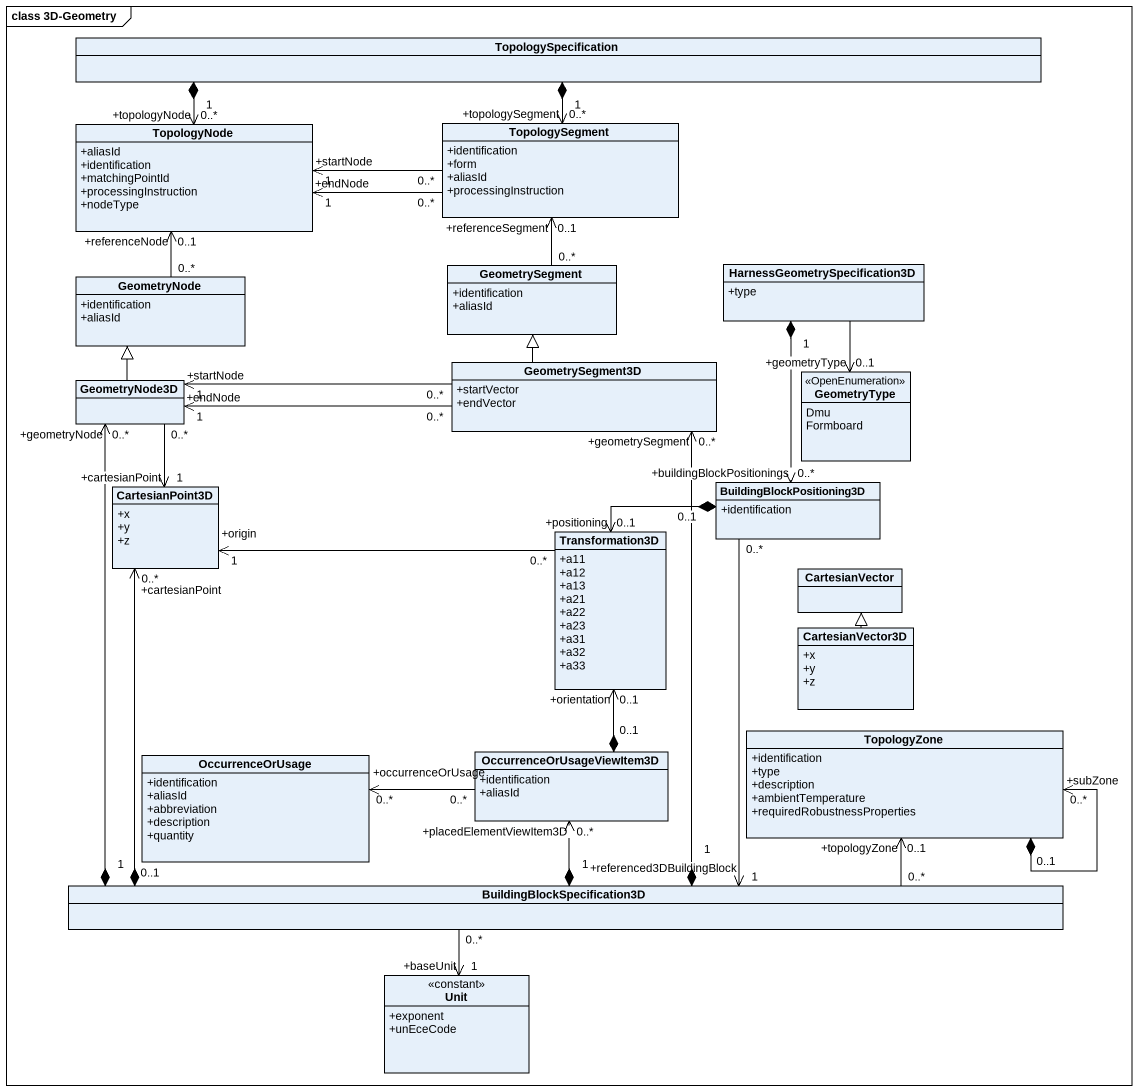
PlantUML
@startuml
mainframe class 3D-Geometry
hide circle
hide empty members
skinparam classAttributeIconSize 0
class TopologySpecification
class TopologyNode {
  +aliasId
  +identification
  +matchingPointId
  +processingInstruction
  +nodeType
}
class TopologySegment {
  +identification
  +form
  +aliasId
  +processingInstruction
}
class GeometryNode {
  +identification
  +aliasId
}
class GeometrySegment {
  +identification
  +aliasId
}
class "HarnessGeometrySpecification3D" as HarnessGeometrySpecification {
  +type
}
class GeometryNode3D
class GeometrySegment3D {
  +startVector
  +endVector
}
enum GeometryType <<OpenEnumeration>> {
  Dmu
  Formboard
}
class CartesianPoint3D {
  +x
  +y
  +z
}
class BuildingBlockPositioning3D {
  +identification
}
class Transformation3D {
  +a11
  +a12
  +a13
  +a21
  +a22
  +a23
  +a31
  +a32
  +a33
}
class CartesianVector
class CartesianVector3D {
  +x
  +y
  +z
}
class TopologyZone {
  +identification
  +type
  +description
  +ambientTemperature
  +requiredRobustnessProperties
}
class OccurrenceOrUsage {
  +identification
  +aliasId
  +abbreviation
  +description
  +quantity
}
class OccurrenceOrUsageViewItem3D {
  +identification
  +aliasId
}
class BuildingBlockSpecification3D
class Unit <<constant>> {
  +exponent
  +unEceCode
}
TopologySpecification "1" *-left-> "+topologyNode\n0..*" TopologyNode
TopologySpecification "1" *--> "+topologySegment\n0..*" TopologySegment
TopologySegment "0..*" -left-> "+startNode\n1" TopologyNode
TopologySegment "0..*" -left-> "+endNode\n1" TopologyNode
GeometryNode "0..*" -up-> "+referenceNode\n0..1" TopologyNode
GeometrySegment "0..*" -up-> "+referenceSegment\n0..1" TopologySegment
HarnessGeometrySpecification --> "+geometryType\n0..1" GeometryType
HarnessGeometrySpecification "1" *--> "+buildingBlockPositionings\n0..*" BuildingBlockPositioning3D
GeometryNode3D -up-|> GeometryNode
GeometryNode3D "0..*" --> "+cartesianPoint\n1" CartesianPoint3D
GeometrySegment3D -up-|> GeometrySegment
GeometrySegment3D "0..*" -left-> "+startNode\n1" GeometryNode3D
GeometrySegment3D "0..*" -left-> "+endNode\n1" GeometryNode3D
BuildingBlockPositioning3D "0..1" *-left-> "+positioning\n0..1" Transformation3D
BuildingBlockPositioning3D "0..*" --> "+referenced3DBuildingBlock\n1" BuildingBlockSpecification3D
Transformation3D "0..*" -left-> "+origin\n1" CartesianPoint3D
CartesianVector3D -up-|> CartesianVector
TopologyZone "0..1" *--> "+subZone\n0..*" TopologyZone
OccurrenceOrUsageViewItem3D "0..1" *-up-> "+orientation\n0..1" Transformation3D
OccurrenceOrUsageViewItem3D "0..*" -left-> "+occurrenceOrUsage\n0..*" OccurrenceOrUsage
BuildingBlockSpecification3D "1" *-up-> "+geometryNode\n0..*" GeometryNode3D
BuildingBlockSpecification3D "1" *-up-> "+geometrySegment\n0..*" GeometrySegment3D
BuildingBlockSpecification3D "0..1" *-up-> "+cartesianPoint\n0..*" CartesianPoint3D
BuildingBlockSpecification3D "0..*" -right-> "0..1\n+topologyZone" TopologyZone
BuildingBlockSpecification3D "1" *-up-> "+placedElementViewItem3D\n0..*" OccurrenceOrUsageViewItem3D
BuildingBlockSpecification3D "0..*" --> "+baseUnit\n1" Unit
@enduml
